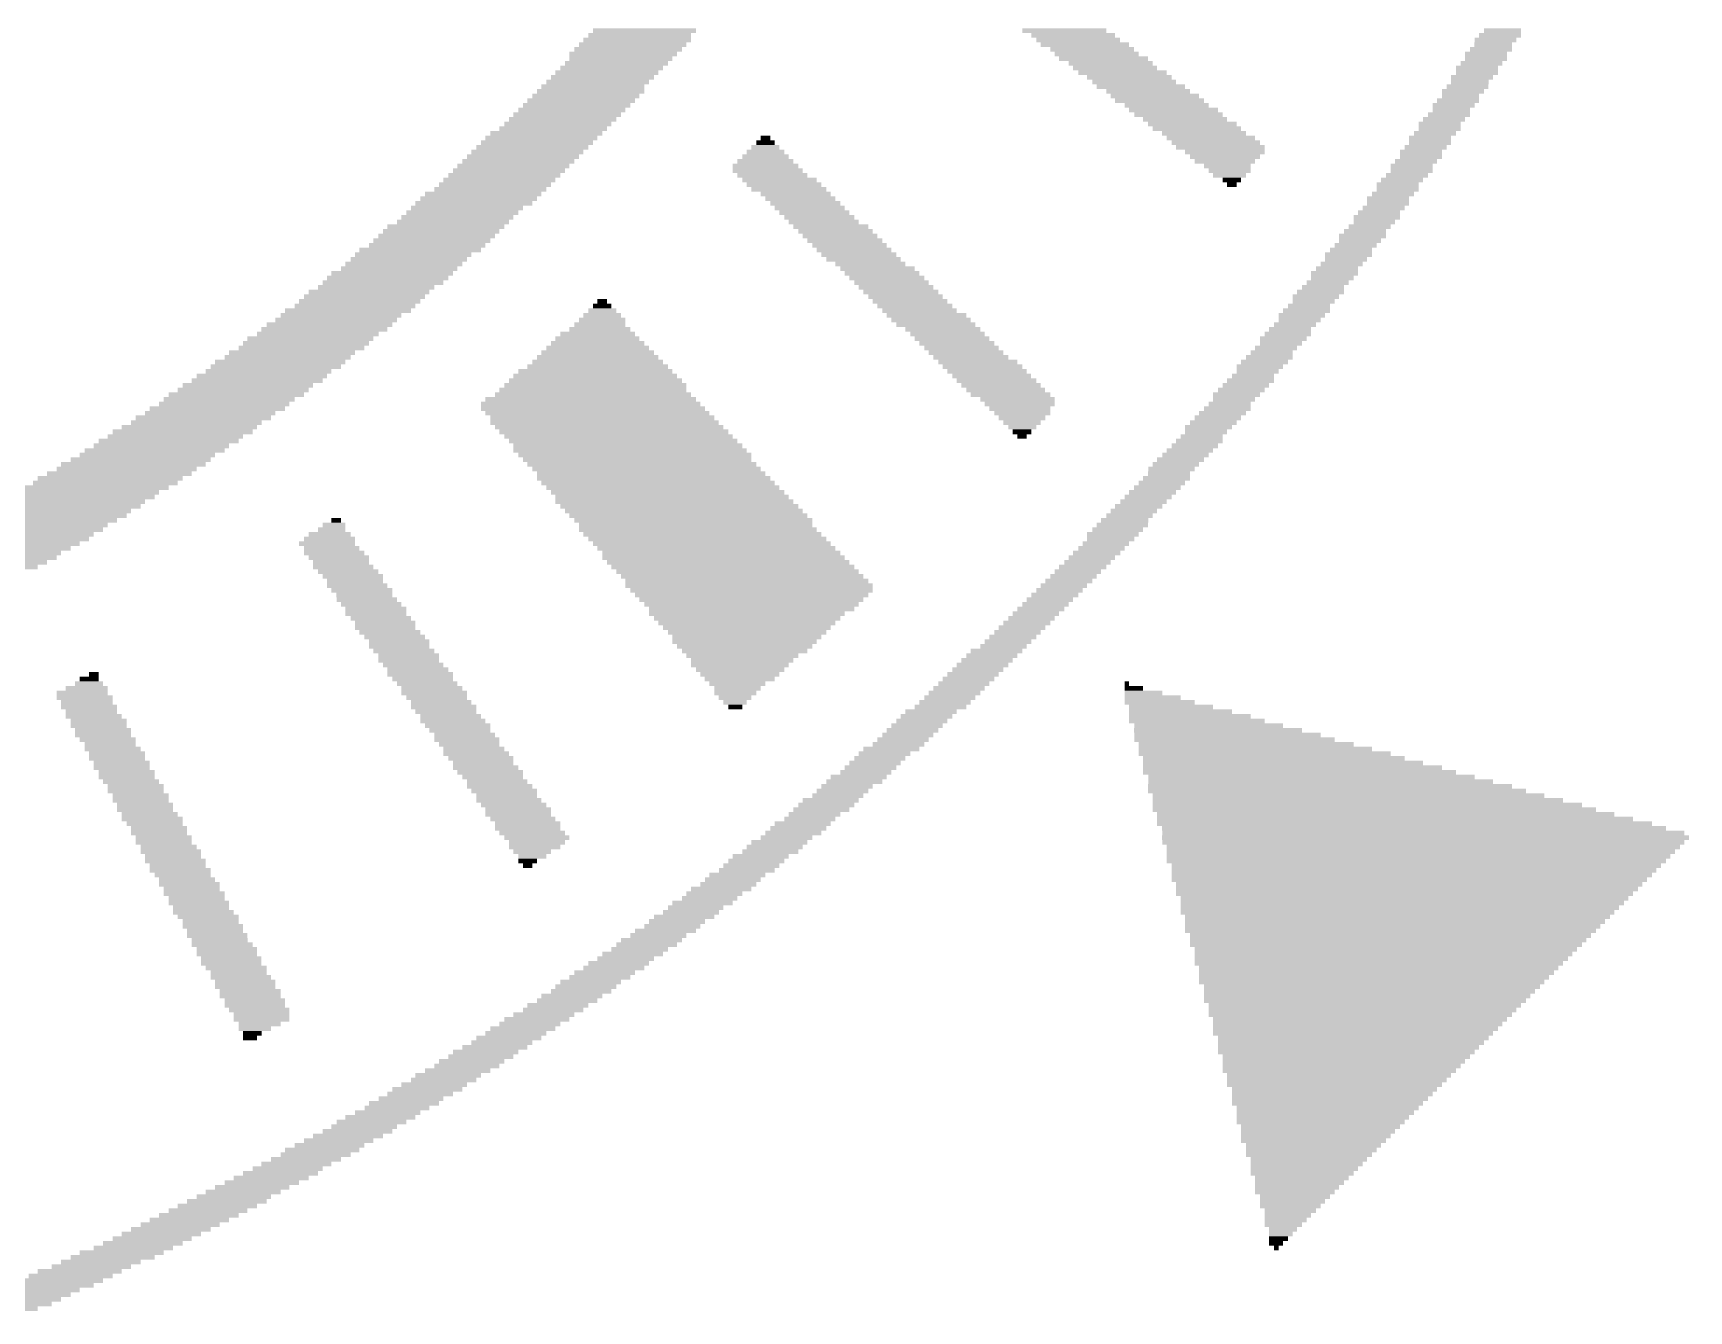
# Model space of a CAD drawing. Extents: x -51 to 50, y -27 to 29.
# Drawn here: x 40.9 to 48.42, y -9.2 to -3.4 of the extents above; entities that cross this region are included whole.
import ezdxf

# ---------------------------------------------------------------- set-up
doc = ezdxf.new("R2010")
doc.units = 0
doc.layers.add('201', color=6, linetype='CONTINUOUS')

# ---------------------------------------------------------------- blocks, each defined once
blk = doc.blocks.new('RECT')
blk.add_solid([(-0.5, -0.5), (0.5, -0.5), (-0.5, 0.5), (0.5, 0.5)])

msp = doc.modelspace()

# ---------------------------------------------------------------- block references
at = {"layer": '201', "rotation": 180}
for p, xscale, yscale in [((43.6778, -3.3867), 0.4674, 0.0211), ((45.5828, -3.3867), 0.381, 0.0211), ((47.5717, -3.3867), 0.1676, 0.0211), ((43.6245, -3.4502), 0.4877, 0.0211), ((43.6448, -3.429), 0.4877, 0.0213), ((43.6563, -3.4078), 0.4648, 0.0211), ((45.6235, -3.4078), 0.381, 0.0211), ((45.6463, -3.429), 0.381, 0.0213), ((45.6768, -3.4502), 0.4013, 0.0211), ((47.5297, -3.4502), 0.1702, 0.0211), ((47.5399, -3.429), 0.1905, 0.0213), ((47.5602, -3.4078), 0.1905, 0.0211), ((43.5508, -3.5348), 0.4674, 0.0211), ((43.5813, -3.4925), 0.4877, 0.0213), ((43.5712, -3.5137), 0.4674, 0.0211), ((43.6042, -3.4713), 0.4877, 0.0211), ((45.7098, -3.4713), 0.381, 0.0211), ((45.7302, -3.4925), 0.381, 0.0213), ((45.7619, -3.5137), 0.4039, 0.0211), ((45.7937, -3.5348), 0.381, 0.0211), ((47.4764, -3.5348), 0.1905, 0.0211), ((47.4967, -3.4925), 0.1905, 0.0213), ((47.4967, -3.5137), 0.1905, 0.0211), ((47.5196, -3.4713), 0.1905, 0.0211), ((43.4873, -3.5983), 0.4674, 0.0211), ((43.5077, -3.5772), 0.4674, 0.0211), ((43.5293, -3.556), 0.4648, 0.0213), ((45.814, -3.556), 0.381, 0.0213), ((45.847, -3.5772), 0.4013, 0.0211), ((45.8788, -3.5983), 0.3835, 0.0211), ((47.4332, -3.5983), 0.1905, 0.0211), ((47.4561, -3.556), 0.1905, 0.0213), ((47.4561, -3.5772), 0.1905, 0.0211), ((43.4124, -3.683), 0.4851, 0.0213), ((43.434, -3.6618), 0.4877, 0.0211), ((43.4442, -3.6407), 0.4674, 0.0211), ((43.4657, -3.6195), 0.4648, 0.0213), ((45.9003, -3.6195), 0.381, 0.0213), ((45.9308, -3.6407), 0.4013, 0.0211), ((45.9638, -3.6618), 0.381, 0.0211), ((45.9943, -3.683), 0.4013, 0.0213), ((47.3926, -3.6618), 0.1905, 0.0211), ((47.3812, -3.683), 0.1676, 0.0213), ((47.4129, -3.6407), 0.1905, 0.0211), ((47.4231, -3.6195), 0.1702, 0.0213), ((43.3489, -3.7465), 0.4851, 0.0213), ((43.3705, -3.7253), 0.4877, 0.0211), ((43.3908, -3.7042), 0.4877, 0.0211), ((46.0159, -3.7042), 0.4039, 0.0211), ((46.0477, -3.7253), 0.381, 0.0211), ((46.0794, -3.7465), 0.4039, 0.0213), ((47.3392, -3.7465), 0.1702, 0.0213), ((47.3494, -3.7253), 0.1905, 0.0211), ((47.3697, -3.7042), 0.1905, 0.0211), ((43.2638, -3.8312), 0.4877, 0.0211), ((43.2854, -3.81), 0.4851, 0.0213), ((43.307, -3.7888), 0.4877, 0.0211), ((43.3273, -3.7677), 0.4877, 0.0211), ((46.101, -3.7677), 0.4013, 0.0211), ((46.1315, -3.7888), 0.381, 0.0211), ((46.1645, -3.81), 0.4013, 0.0213), ((46.1848, -3.8312), 0.4013, 0.0211), ((47.2859, -3.81), 0.1905, 0.0213), ((47.2859, -3.8312), 0.1905, 0.0211), ((47.3062, -3.7888), 0.1905, 0.0211), ((47.3291, -3.7677), 0.1905, 0.0211), ((43.1698, -3.9158), 0.508, 0.0211), ((43.1902, -3.8947), 0.508, 0.0211), ((43.2105, -3.8735), 0.508, 0.0213), ((43.2333, -3.8523), 0.508, 0.0211), ((44.2265, -3.9158), 0.127, 0.0211), ((44.2278, -3.8947), 0.0838, 0.0211), ((44.2278, -3.8735), 0.0432, 0.0213), ((46.2178, -3.8523), 0.381, 0.0211), ((46.2483, -3.8735), 0.4013, 0.0213), ((46.2712, -3.8947), 0.4013, 0.0211), ((46.2915, -3.9158), 0.4013, 0.0211), ((47.2224, -3.9158), 0.1905, 0.0211), ((47.2427, -3.8735), 0.1905, 0.0213), ((47.2427, -3.8947), 0.1905, 0.0211), ((47.2656, -3.8523), 0.1905, 0.0211), ((43.1063, -3.9793), 0.508, 0.0211), ((43.1267, -3.9582), 0.508, 0.0211), ((43.147, -3.937), 0.508, 0.0213), ((44.2265, -3.9793), 0.254, 0.0211), ((44.2278, -3.9582), 0.2108, 0.0211), ((44.2278, -3.937), 0.1702, 0.0213), ((46.3118, -3.937), 0.3607, 0.0213), ((46.3131, -3.9582), 0.3175, 0.0211), ((46.3118, -3.9793), 0.2743, 0.0211), ((47.1792, -3.9793), 0.1905, 0.0211), ((47.2021, -3.937), 0.1905, 0.0213), ((47.2021, -3.9582), 0.1905, 0.0211), ((43.02, -4.064), 0.508, 0.0213), ((43.0428, -4.0428), 0.508, 0.0211), ((43.0632, -4.0217), 0.508, 0.0211), ((43.0835, -4.0005), 0.508, 0.0213), ((44.2278, -4.0005), 0.2972, 0.0213), ((44.2379, -4.0217), 0.3175, 0.0211), ((44.2582, -4.0428), 0.3175, 0.0211), ((44.2913, -4.064), 0.3378, 0.0213), ((46.3233, -4.0005), 0.2108, 0.0213), ((46.3334, -4.0217), 0.1905, 0.0211), ((46.3334, -4.0428), 0.1499, 0.0211), ((46.3436, -4.064), 0.0838, 0.0213), ((47.1157, -4.064), 0.1905, 0.0213), ((47.1386, -4.0428), 0.1905, 0.0211), ((47.1589, -4.0005), 0.1905, 0.0213), ((47.1589, -4.0217), 0.1905, 0.0211), ((42.9463, -4.1275), 0.5283, 0.0213), ((42.9793, -4.1063), 0.508, 0.0211), ((42.9997, -4.0852), 0.508, 0.0211), ((44.3116, -4.0852), 0.3378, 0.0211), ((44.3332, -4.1063), 0.3404, 0.0211), ((44.3649, -4.1275), 0.3175, 0.0213), ((46.3436, -4.0852), 0.0432, 0.0211), ((47.0751, -4.1275), 0.1905, 0.0213), ((47.0954, -4.0852), 0.1905, 0.0211), ((47.0954, -4.1063), 0.1905, 0.0211), ((42.8523, -4.2122), 0.508, 0.0211), ((42.8727, -4.191), 0.508, 0.0213), ((42.9044, -4.1698), 0.5309, 0.0211), ((42.926, -4.1487), 0.5283, 0.0211), ((44.3852, -4.1487), 0.3175, 0.0211), ((44.4081, -4.1698), 0.3175, 0.0211), ((44.4284, -4.191), 0.3175, 0.0213), ((44.4487, -4.2122), 0.3175, 0.0211), ((47.0116, -4.2122), 0.1905, 0.0211), ((47.0319, -4.191), 0.1905, 0.0213), ((47.0522, -4.1487), 0.1905, 0.0211), ((47.0522, -4.1698), 0.1905, 0.0211), ((42.7774, -4.2757), 0.5309, 0.0211), ((42.8092, -4.2545), 0.508, 0.0213), ((42.8295, -4.2333), 0.508, 0.0211), ((44.4716, -4.2333), 0.3175, 0.0211), ((44.4919, -4.2545), 0.3175, 0.0213), ((44.5237, -4.2757), 0.3404, 0.0211), ((46.9684, -4.2757), 0.1905, 0.0211), ((47.0014, -4.2333), 0.2108, 0.0211), ((46.99, -4.2545), 0.188, 0.0213), ((42.6923, -4.3603), 0.5283, 0.0211), ((42.7139, -4.3392), 0.5309, 0.0211), ((42.7355, -4.318), 0.5283, 0.0213), ((42.7558, -4.2968), 0.5283, 0.0211), ((44.5453, -4.2968), 0.3378, 0.0211), ((44.5656, -4.318), 0.3378, 0.0213), ((44.5872, -4.3392), 0.3404, 0.0211), ((44.6088, -4.3603), 0.3378, 0.0211), ((46.9049, -4.3603), 0.1905, 0.0211), ((46.9252, -4.3392), 0.1905, 0.0211), ((46.9367, -4.318), 0.2134, 0.0213), ((46.9481, -4.2968), 0.1905, 0.0211), ((42.6085, -4.4238), 0.5283, 0.0211), ((42.6288, -4.4027), 0.5283, 0.0211), ((42.6606, -4.3815), 0.5512, 0.0213), ((44.6291, -4.3815), 0.3378, 0.0213), ((44.6507, -4.4027), 0.3404, 0.0211), ((44.6723, -4.4238), 0.3378, 0.0211), ((46.8617, -4.4238), 0.1905, 0.0211), ((46.8732, -4.4027), 0.2134, 0.0211), ((46.8846, -4.3815), 0.1905, 0.0213), ((42.5132, -4.5085), 0.5512, 0.0213), ((42.5336, -4.4873), 0.5512, 0.0211), ((42.5653, -4.4662), 0.5283, 0.0211), ((42.5869, -4.445), 0.5309, 0.0213), ((44.7027, -4.445), 0.3175, 0.0213), ((44.7358, -4.4662), 0.3378, 0.0211), ((44.7561, -4.4873), 0.3378, 0.0211), ((44.7777, -4.5085), 0.3404, 0.0213), ((46.8097, -4.4873), 0.2134, 0.0211), ((46.7995, -4.5085), 0.193, 0.0213), ((46.8211, -4.4662), 0.1905, 0.0211), ((46.8414, -4.445), 0.1905, 0.0213), ((42.4078, -4.5932), 0.5486, 0.0211), ((42.4282, -4.572), 0.5486, 0.0213), ((42.4612, -4.5508), 0.5283, 0.0211), ((42.4917, -4.5297), 0.5486, 0.0211), ((44.7993, -4.5297), 0.3378, 0.0211), ((44.8196, -4.5508), 0.3378, 0.0211), ((44.8412, -4.572), 0.3404, 0.0213), ((44.8628, -4.5932), 0.3378, 0.0211), ((46.7246, -4.5932), 0.2108, 0.0211), ((46.7462, -4.572), 0.2134, 0.0213), ((46.7576, -4.5508), 0.1905, 0.0211), ((46.7779, -4.5297), 0.1905, 0.0211), ((42.3329, -4.6567), 0.5715, 0.0211), ((42.3647, -4.6355), 0.5486, 0.0213), ((42.3863, -4.6143), 0.5512, 0.0211), ((43.4873, -4.6567), 0.127, 0.0211), ((43.4861, -4.6355), 0.0838, 0.0213), ((43.4861, -4.6143), 0.0432, 0.0211), ((44.8831, -4.6143), 0.3378, 0.0211), ((44.9047, -4.6355), 0.3404, 0.0213), ((44.9263, -4.6567), 0.3378, 0.0211), ((46.6827, -4.6567), 0.2134, 0.0211), ((46.6941, -4.6355), 0.1905, 0.0213), ((46.7144, -4.6143), 0.1905, 0.0211), ((42.2262, -4.7413), 0.5715, 0.0211), ((42.2491, -4.7202), 0.5715, 0.0211), ((42.2796, -4.699), 0.5512, 0.0213), ((42.3012, -4.6778), 0.5486, 0.0211), ((43.4759, -4.7413), 0.2769, 0.0211), ((43.4759, -4.7202), 0.2311, 0.0211), ((43.4861, -4.699), 0.2108, 0.0213), ((43.4861, -4.6778), 0.1702, 0.0211), ((44.958, -4.6778), 0.3607, 0.0211), ((44.9783, -4.699), 0.3607, 0.0213), ((44.9999, -4.7202), 0.3581, 0.0211), ((45.0317, -4.7413), 0.3404, 0.0211), ((46.6077, -4.7413), 0.1905, 0.0211), ((46.6306, -4.7202), 0.1905, 0.0211), ((46.6509, -4.699), 0.1905, 0.0213), ((46.6611, -4.6778), 0.2108, 0.0211), ((42.1424, -4.8048), 0.5715, 0.0211), ((42.1627, -4.7837), 0.5715, 0.0211), ((42.1958, -4.7625), 0.5512, 0.0213), ((43.4657, -4.8048), 0.4242, 0.0211), ((43.4645, -4.7837), 0.381, 0.0211), ((43.4657, -4.7625), 0.3378, 0.0213), ((45.0533, -4.7625), 0.3378, 0.0213), ((45.0736, -4.7837), 0.3378, 0.0211), ((45.0952, -4.8048), 0.3404, 0.0211), ((46.5772, -4.7837), 0.2108, 0.0211), ((46.5671, -4.8048), 0.1905, 0.0211), ((46.5976, -4.7625), 0.2108, 0.0213), ((42.0256, -4.8895), 0.5918, 0.0213), ((42.0586, -4.8683), 0.5715, 0.0211), ((42.0789, -4.8472), 0.5715, 0.0211), ((42.1221, -4.826), 0.5715, 0.0213), ((43.4657, -4.8895), 0.5918, 0.0213), ((43.4657, -4.8683), 0.5512, 0.0211), ((43.4657, -4.8472), 0.5105, 0.0211), ((43.4657, -4.826), 0.4648, 0.0213), ((45.1168, -4.826), 0.3378, 0.0213), ((45.1371, -4.8472), 0.3378, 0.0211), ((45.1587, -4.8683), 0.3404, 0.0211), ((45.1904, -4.8895), 0.3581, 0.0213), ((46.4922, -4.8895), 0.2134, 0.0213), ((46.5138, -4.8683), 0.2108, 0.0211), ((46.5239, -4.8472), 0.1905, 0.0211), ((46.5442, -4.826), 0.1905, 0.0213), ((41.9417, -4.953), 0.5918, 0.0213), ((41.9722, -4.9318), 0.5715, 0.0211), ((42.0053, -4.9107), 0.5918, 0.0211), ((43.4543, -4.953), 0.7417, 0.0213), ((43.4556, -4.9318), 0.6985, 0.0211), ((43.4657, -4.9107), 0.6375, 0.0211), ((45.212, -4.9107), 0.3607, 0.0211), ((45.2323, -4.9318), 0.3607, 0.0211), ((45.2539, -4.953), 0.3581, 0.0213), ((46.4401, -4.953), 0.1905, 0.0213), ((46.4604, -4.9318), 0.1905, 0.0211), ((46.4706, -4.9107), 0.2108, 0.0211), ((41.8262, -5.0377), 0.6147, 0.0211), ((41.8567, -5.0165), 0.5944, 0.0213), ((41.8783, -4.9953), 0.5918, 0.0211), ((41.9202, -4.9742), 0.5944, 0.0211), ((43.4442, -5.0377), 0.889, 0.0211), ((43.4442, -5.0165), 0.8484, 0.0213), ((43.4556, -4.9953), 0.8255, 0.0211), ((43.4556, -4.9742), 0.7849, 0.0211), ((45.2755, -4.9742), 0.3607, 0.0211), ((45.2958, -4.9953), 0.3607, 0.0211), ((45.3174, -5.0165), 0.3581, 0.0213), ((45.339, -5.0377), 0.3607, 0.0211), ((46.3652, -5.0377), 0.2134, 0.0211), ((46.3867, -5.0165), 0.2108, 0.0213), ((46.4071, -4.9953), 0.2108, 0.0211), ((46.4287, -4.9742), 0.2134, 0.0211), ((41.7398, -5.1012), 0.6147, 0.0211), ((41.7716, -5.08), 0.5918, 0.0213), ((41.7932, -5.0588), 0.5944, 0.0211), ((43.434, -5.08), 0.9957, 0.0213), ((43.4442, -5.1012), 1.016, 0.0211), ((43.434, -5.0588), 0.955, 0.0211), ((45.3708, -5.0588), 0.3378, 0.0211), ((45.3809, -5.08), 0.3175, 0.0213), ((45.3809, -5.1012), 0.2769, 0.0211), ((46.3233, -5.1012), 0.2108, 0.0211), ((46.3334, -5.08), 0.1905, 0.0213), ((46.3537, -5.0588), 0.1905, 0.0211), ((41.6128, -5.1858), 0.6147, 0.0211), ((41.6446, -5.1647), 0.5918, 0.0211), ((41.6763, -5.1435), 0.6147, 0.0213), ((41.7081, -5.1223), 0.5918, 0.0211), ((43.4645, -5.1223), 1.016, 0.0211), ((43.4873, -5.1435), 1.016, 0.0213), ((43.4975, -5.1647), 1.0363, 0.0211), ((43.5178, -5.1858), 1.0363, 0.0211), ((45.3923, -5.1223), 0.254, 0.0211), ((45.3911, -5.1435), 0.2108, 0.0213), ((45.3911, -5.1647), 0.1702, 0.0211), ((45.3923, -5.1858), 0.127, 0.0211), ((46.2382, -5.1858), 0.2134, 0.0211), ((46.2598, -5.1647), 0.2108, 0.0211), ((46.2801, -5.1435), 0.2108, 0.0213), ((46.3017, -5.1223), 0.2134, 0.0211), ((41.5188, -5.2493), 0.635, 0.0211), ((41.5493, -5.2282), 0.6147, 0.0211), ((41.5823, -5.207), 0.635, 0.0213), ((43.5394, -5.207), 1.0389, 0.0213), ((43.561, -5.2282), 1.0363, 0.0211), ((43.5813, -5.2493), 1.0363, 0.0211), ((45.3911, -5.207), 0.0838, 0.0213), ((45.3911, -5.2282), 0.0432, 0.0211), ((46.1962, -5.2493), 0.2108, 0.0211), ((46.2064, -5.2282), 0.1905, 0.0211), ((46.2267, -5.207), 0.1905, 0.0213), ((41.3918, -5.334), 0.635, 0.0213), ((41.4223, -5.3128), 0.6147, 0.0211), ((41.4553, -5.2917), 0.635, 0.0211), ((41.4858, -5.2705), 0.6147, 0.0213), ((43.6029, -5.2705), 1.0389, 0.0213), ((43.6131, -5.2917), 1.0592, 0.0211), ((43.6347, -5.3128), 1.0566, 0.0211), ((43.6448, -5.334), 1.0363, 0.0213), ((46.1112, -5.334), 0.2134, 0.0213), ((46.1328, -5.3128), 0.2108, 0.0211), ((46.1531, -5.2917), 0.2108, 0.0211), ((46.1759, -5.2705), 0.2108, 0.0213), ((41.2534, -5.4187), 0.6579, 0.0211), ((41.2953, -5.3975), 0.6553, 0.0213), ((41.3283, -5.3763), 0.635, 0.0211), ((41.3588, -5.3552), 0.6553, 0.0211), ((43.6664, -5.3552), 1.0389, 0.0211), ((43.688, -5.3763), 1.0363, 0.0211), ((43.7083, -5.3975), 1.0363, 0.0213), ((43.7198, -5.4187), 1.0592, 0.0211), ((46.0477, -5.4187), 0.2134, 0.0211), ((46.0693, -5.3763), 0.2108, 0.0211), ((46.0591, -5.3975), 0.1905, 0.0213), ((46.0896, -5.3552), 0.2108, 0.0211), ((41.148, -5.4822), 0.6553, 0.0211), ((41.1899, -5.461), 0.6579, 0.0213), ((41.2318, -5.4398), 0.6553, 0.0211), ((43.7401, -5.4398), 1.0592, 0.0211), ((43.7617, -5.461), 1.0566, 0.0213), ((43.7833, -5.4822), 1.0592, 0.0211), ((45.9842, -5.4822), 0.2134, 0.0211), ((46.0057, -5.461), 0.2108, 0.0213), ((46.0261, -5.4398), 0.2108, 0.0211), ((41.0096, -5.5668), 0.6782, 0.0211), ((41.0528, -5.5457), 0.6782, 0.0211), ((41.0845, -5.5245), 0.6553, 0.0213), ((41.1264, -5.5033), 0.6579, 0.0211), ((43.8137, -5.5245), 1.0795, 0.0213), ((43.8036, -5.5033), 1.0592, 0.0211), ((43.8366, -5.5457), 1.0795, 0.0211), ((43.8569, -5.5668), 1.0795, 0.0211), ((45.8991, -5.5668), 0.2108, 0.0211), ((45.9207, -5.5457), 0.2134, 0.0211), ((45.9423, -5.5245), 0.2108, 0.0213), ((45.9638, -5.5033), 0.2134, 0.0211), ((40.9042, -5.6303), 0.6756, 0.0211), ((40.9461, -5.6092), 0.6782, 0.0211), ((40.9791, -5.588), 0.6985, 0.0213), ((42.2694, -5.6303), 0.1041, 0.0211), ((42.2796, -5.6092), 0.0432, 0.0211), ((43.8772, -5.588), 1.0795, 0.0213), ((43.9001, -5.6092), 1.0795, 0.0211), ((43.9103, -5.6303), 1.0592, 0.0211), ((45.847, -5.6303), 0.2337, 0.0211), ((45.8572, -5.6092), 0.2134, 0.0211), ((45.8788, -5.588), 0.2108, 0.0213), ((40.7556, -5.715), 0.7188, 0.0213), ((40.7988, -5.6938), 0.7188, 0.0211), ((40.8292, -5.6727), 0.6985, 0.0211), ((40.8724, -5.6515), 0.6985, 0.0213), ((42.2377, -5.715), 0.254, 0.0213), ((42.2491, -5.6938), 0.2311, 0.0211), ((42.2491, -5.6727), 0.1905, 0.0211), ((42.2593, -5.6515), 0.1245, 0.0213), ((43.9204, -5.6515), 1.0795, 0.0213), ((43.9407, -5.6727), 1.0795, 0.0211), ((43.9636, -5.6938), 1.0795, 0.0211), ((43.9839, -5.715), 1.0795, 0.0213), ((45.7721, -5.715), 0.2108, 0.0213), ((45.8038, -5.6727), 0.2337, 0.0211), ((45.7937, -5.6938), 0.2134, 0.0211), ((45.8254, -5.6515), 0.2311, 0.0213), ((40.6502, -5.7785), 0.7214, 0.0213), ((40.6819, -5.7573), 0.6985, 0.0211), ((40.7251, -5.7362), 0.6985, 0.0211), ((42.2707, -5.7573), 0.2743, 0.0211), ((42.2593, -5.7362), 0.2515, 0.0211), ((42.291, -5.7785), 0.2743, 0.0213), ((44.0042, -5.7362), 1.0795, 0.0211), ((44.0271, -5.7573), 1.0795, 0.0211), ((44.0373, -5.7785), 1.0998, 0.0213), ((45.7086, -5.7785), 0.2108, 0.0213), ((45.7302, -5.7573), 0.2134, 0.0211), ((45.7518, -5.7362), 0.2108, 0.0211), ((40.5651, -5.8208), 0.7188, 0.0211), ((40.6083, -5.7997), 0.7188, 0.0211), ((42.3012, -5.7997), 0.254, 0.0211), ((42.3113, -5.8208), 0.2743, 0.0211), ((42.3342, -5.842), 0.2743, 0.0213), ((42.3545, -5.8632), 0.2743, 0.0211), ((44.0576, -5.7997), 1.0998, 0.0211), ((44.0792, -5.8208), 1.1024, 0.0211), ((44.1008, -5.842), 1.0998, 0.0213), ((44.1211, -5.8632), 1.0998, 0.0211), ((45.6247, -5.8632), 0.2108, 0.0211), ((45.6451, -5.842), 0.2108, 0.0213), ((45.6667, -5.8208), 0.2134, 0.0211), ((45.6883, -5.7997), 0.2108, 0.0211), ((42.3647, -5.8843), 0.254, 0.0211), ((42.3748, -5.9055), 0.2743, 0.0213), ((42.3964, -5.9267), 0.2769, 0.0211), ((44.1427, -5.8843), 1.1024, 0.0211), ((44.1528, -5.9055), 1.1227, 0.0213), ((44.1643, -5.9267), 1.0998, 0.0211), ((45.5613, -5.9267), 0.2108, 0.0211), ((45.5816, -5.9055), 0.2108, 0.0213), ((45.6032, -5.8843), 0.2134, 0.0211), ((42.4078, -5.9478), 0.254, 0.0211), ((42.418, -5.969), 0.2743, 0.0213), ((42.4383, -5.9902), 0.2743, 0.0211), ((42.4599, -6.0113), 0.2769, 0.0211), ((44.1643, -5.9478), 1.0592, 0.0211), ((44.163, -5.969), 1.016, 0.0213), ((44.1643, -5.9902), 0.9728, 0.0211), ((44.1643, -6.0113), 0.9322, 0.0211), ((45.4762, -6.0113), 0.2134, 0.0211), ((45.4978, -5.9902), 0.2108, 0.0211), ((45.5181, -5.969), 0.2108, 0.0213), ((45.5397, -5.9478), 0.2134, 0.0211), ((42.4599, -6.0325), 0.2769, 0.0213), ((42.4815, -6.0537), 0.2743, 0.0211), ((42.5018, -6.0748), 0.2743, 0.0211), ((42.5018, -6.096), 0.2743, 0.0213), ((44.1427, -6.0325), 0.889, 0.0213), ((44.1439, -6.0537), 0.8458, 0.0211), ((44.1427, -6.0748), 0.8026, 0.0211), ((44.1427, -6.096), 0.762, 0.0213), ((45.3911, -6.096), 0.2108, 0.0213), ((45.4127, -6.0748), 0.2134, 0.0211), ((45.4342, -6.0537), 0.2108, 0.0211), ((45.4546, -6.0325), 0.2108, 0.0213), ((42.5234, -6.1172), 0.2769, 0.0211), ((42.545, -6.1383), 0.2743, 0.0211), ((42.5653, -6.1595), 0.2743, 0.0213), ((44.1439, -6.1172), 0.7188, 0.0211), ((44.1427, -6.1383), 0.6756, 0.0211), ((44.1325, -6.1595), 0.6553, 0.0213), ((45.3276, -6.1595), 0.2108, 0.0213), ((45.3492, -6.1383), 0.2134, 0.0211), ((45.3708, -6.1172), 0.2108, 0.0211), ((42.5653, -6.1807), 0.2743, 0.0211), ((42.5869, -6.2018), 0.2769, 0.0211), ((42.6085, -6.223), 0.2743, 0.0213), ((42.6085, -6.2442), 0.2743, 0.0211), ((44.1325, -6.1807), 0.6147, 0.0211), ((44.1325, -6.2018), 0.569, 0.0211), ((44.1223, -6.223), 0.508, 0.0213), ((44.1211, -6.2442), 0.4648, 0.0211), ((45.2323, -6.2442), 0.2337, 0.0211), ((45.2539, -6.223), 0.2311, 0.0213), ((45.2755, -6.2018), 0.2337, 0.0211), ((45.3073, -6.1807), 0.2108, 0.0211), ((41.1797, -6.3077), 0.0432, 0.0211), ((42.6288, -6.2653), 0.2743, 0.0211), ((42.6504, -6.2865), 0.2769, 0.0213), ((42.6606, -6.3077), 0.2972, 0.0211), ((44.1109, -6.2653), 0.4445, 0.0211), ((44.1122, -6.2865), 0.4013, 0.0213), ((44.1109, -6.3077), 0.3581, 0.0211), ((45.1688, -6.3077), 0.2337, 0.0211), ((45.1904, -6.2865), 0.2311, 0.0213), ((45.212, -6.2653), 0.2337, 0.0211), ((41.1264, -6.3923), 0.2311, 0.0211), ((41.1467, -6.3712), 0.1905, 0.0211), ((41.1582, -6.35), 0.127, 0.0213), ((41.1582, -6.3288), 0.0864, 0.0211), ((42.672, -6.3288), 0.2743, 0.0211), ((42.6923, -6.35), 0.2743, 0.0213), ((42.7139, -6.3712), 0.2769, 0.0211), ((42.7241, -6.3923), 0.2972, 0.0211), ((44.1109, -6.3288), 0.3175, 0.0211), ((44.0995, -6.35), 0.254, 0.0213), ((44.1008, -6.3712), 0.2108, 0.0211), ((44.0906, -6.3923), 0.1905, 0.0211), ((45.085, -6.3923), 0.2337, 0.0211), ((45.1053, -6.3712), 0.2337, 0.0211), ((45.1269, -6.35), 0.2311, 0.0213), ((45.1485, -6.3288), 0.2337, 0.0211), ((45.8673, -6.35), 0.0203, 0.0213), ((45.8991, -6.3712), 0.0838, 0.0211), ((45.9423, -6.3923), 0.1702, 0.0211), ((41.1378, -6.4135), 0.254, 0.0213), ((41.148, -6.4347), 0.2337, 0.0211), ((41.1582, -6.4558), 0.254, 0.0211), ((42.7355, -6.4135), 0.2743, 0.0213), ((42.7558, -6.4347), 0.2743, 0.0211), ((42.7673, -6.4558), 0.2972, 0.0211), ((44.0893, -6.4135), 0.1473, 0.0213), ((44.0893, -6.4347), 0.1067, 0.0211), ((44.0906, -6.4558), 0.0635, 0.0211), ((45.0215, -6.4558), 0.2337, 0.0211), ((45.0418, -6.4347), 0.2337, 0.0211), ((45.0634, -6.4135), 0.2311, 0.0213), ((45.9842, -6.4135), 0.254, 0.0213), ((46.0159, -6.4347), 0.3175, 0.0211), ((46.068, -6.4558), 0.381, 0.0211), ((41.1683, -6.477), 0.2337, 0.0213), ((41.1785, -6.4982), 0.254, 0.0211), ((41.2013, -6.5193), 0.254, 0.0211), ((41.2013, -6.5405), 0.254, 0.0213), ((42.7774, -6.477), 0.2769, 0.0213), ((42.799, -6.4982), 0.2743, 0.0211), ((42.8092, -6.5193), 0.2946, 0.0211), ((42.8308, -6.5405), 0.2972, 0.0213), ((44.9148, -6.5405), 0.2337, 0.0213), ((44.9364, -6.5193), 0.2311, 0.0211), ((44.958, -6.4982), 0.2337, 0.0211), ((44.9783, -6.477), 0.2337, 0.0213), ((46.1112, -6.477), 0.4674, 0.0213), ((46.1531, -6.4982), 0.5512, 0.0211), ((46.1848, -6.5193), 0.6147, 0.0211), ((46.2382, -6.5405), 0.6756, 0.0213), ((41.2217, -6.5617), 0.254, 0.0211), ((41.2217, -6.5828), 0.254, 0.0211), ((41.242, -6.604), 0.254, 0.0213), ((42.8409, -6.5617), 0.2769, 0.0211), ((42.8625, -6.5828), 0.2743, 0.0211), ((42.8727, -6.604), 0.2946, 0.0213), ((44.8513, -6.604), 0.2337, 0.0213), ((44.8729, -6.5828), 0.2311, 0.0211), ((44.8945, -6.5617), 0.2337, 0.0211), ((46.2813, -6.5617), 0.762, 0.0211), ((46.355, -6.604), 0.9093, 0.0213), ((46.3233, -6.5828), 0.8458, 0.0211), ((41.2648, -6.6463), 0.254, 0.0211), ((41.2534, -6.6252), 0.2311, 0.0211), ((41.2852, -6.6675), 0.254, 0.0213), ((41.2852, -6.6887), 0.254, 0.0211), ((42.8828, -6.6252), 0.2743, 0.0211), ((42.9044, -6.6463), 0.2769, 0.0211), ((42.9146, -6.6675), 0.2972, 0.0213), ((42.9362, -6.6887), 0.2946, 0.0211), ((44.7459, -6.6887), 0.2311, 0.0211), ((44.7675, -6.6675), 0.2337, 0.0213), ((44.798, -6.6463), 0.254, 0.0211), ((44.831, -6.6252), 0.2337, 0.0211), ((46.4083, -6.6252), 0.9754, 0.0211), ((46.4503, -6.6463), 1.0592, 0.0211), ((46.4922, -6.6675), 1.143, 0.0213), ((46.5341, -6.6887), 1.1862, 0.0211), ((41.3055, -6.7098), 0.254, 0.0211), ((41.3055, -6.731), 0.254, 0.0213), ((41.3283, -6.7522), 0.254, 0.0211), ((42.9463, -6.7098), 0.2743, 0.0211), ((42.9578, -6.731), 0.2972, 0.0213), ((42.9781, -6.7522), 0.2972, 0.0211), ((44.6824, -6.7522), 0.2311, 0.0211), ((44.704, -6.731), 0.2337, 0.0213), ((44.7243, -6.7098), 0.2337, 0.0211), ((46.576, -6.7098), 1.27, 0.0211), ((46.6192, -6.731), 1.3564, 0.0213), ((46.6509, -6.7522), 1.4199, 0.0211), ((41.3283, -6.7733), 0.254, 0.0211), ((41.3487, -6.7945), 0.254, 0.0213), ((41.369, -6.8157), 0.254, 0.0211), ((41.369, -6.8368), 0.254, 0.0211), ((42.9895, -6.7733), 0.2743, 0.0211), ((43.0098, -6.7945), 0.2743, 0.0213), ((43.0213, -6.8157), 0.2972, 0.0211), ((43.0416, -6.8368), 0.2972, 0.0211), ((44.577, -6.8368), 0.2337, 0.0211), ((44.5973, -6.8157), 0.2337, 0.0211), ((44.6303, -6.7945), 0.254, 0.0213), ((44.6507, -6.7733), 0.254, 0.0211), ((46.7893, -6.8157), 1.651, 0.0211), ((46.7043, -6.7733), 1.4808, 0.0211), ((46.7462, -6.7945), 1.5646, 0.0213), ((46.8211, -6.8368), 1.7145, 0.0211), ((41.3918, -6.858), 0.254, 0.0213), ((41.3918, -6.8792), 0.254, 0.0211), ((41.4122, -6.9003), 0.254, 0.0211), ((41.4122, -6.9215), 0.254, 0.0213), ((43.053, -6.858), 0.2743, 0.0213), ((43.0632, -6.8792), 0.2946, 0.0211), ((43.0847, -6.9003), 0.2972, 0.0211), ((43.1051, -6.9215), 0.2972, 0.0213), ((44.4805, -6.9215), 0.254, 0.0213), ((44.5033, -6.9003), 0.254, 0.0211), ((44.5237, -6.8792), 0.254, 0.0211), ((44.5554, -6.858), 0.2311, 0.0213), ((46.9582, -6.9003), 1.9482, 0.0211), ((46.99, -6.9215), 2.0117, 0.0213), ((46.8732, -6.858), 1.778, 0.0213), ((46.9151, -6.8792), 1.8618, 0.0211), ((41.4325, -6.9427), 0.254, 0.0211), ((41.4439, -6.9638), 0.2769, 0.0211), ((41.4553, -6.985), 0.254, 0.0213), ((43.1051, -6.9427), 0.2972, 0.0211), ((43.1267, -6.9638), 0.2946, 0.0211), ((43.1483, -6.985), 0.2972, 0.0213), ((44.3967, -6.985), 0.254, 0.0213), ((44.4284, -6.9638), 0.2311, 0.0211), ((44.45, -6.9427), 0.2337, 0.0211), ((47.0421, -6.9427), 2.0752, 0.0211), ((47.084, -6.9638), 2.159, 0.0211), ((47.1272, -6.985), 2.2454, 0.0213), ((41.4757, -7.0062), 0.254, 0.0211), ((41.4757, -7.0273), 0.254, 0.0211), ((41.496, -7.0485), 0.254, 0.0213), ((41.496, -7.0697), 0.254, 0.0211), ((43.1483, -7.0062), 0.2972, 0.0211), ((43.1686, -7.0273), 0.2972, 0.0211), ((43.1902, -7.0485), 0.2946, 0.0213), ((43.1902, -7.0697), 0.254, 0.0211), ((44.29, -7.0697), 0.254, 0.0211), ((44.323, -7.0485), 0.2337, 0.0213), ((44.3535, -7.0273), 0.254, 0.0211), ((44.3763, -7.0062), 0.254, 0.0211), ((47.1703, -7.0062), 2.286, 0.0211), ((47.2224, -7.0485), 2.3901, 0.0213), ((47.2123, -7.0273), 2.3698, 0.0211), ((47.2123, -7.0697), 2.3698, 0.0211), ((41.5188, -7.0908), 0.254, 0.0211), ((41.529, -7.112), 0.2743, 0.0213), ((41.5392, -7.1332), 0.254, 0.0211), ((43.18, -7.0908), 0.2337, 0.0211), ((43.1686, -7.112), 0.1702, 0.0213), ((43.1698, -7.1332), 0.127, 0.0211), ((44.2062, -7.1332), 0.254, 0.0211), ((44.2493, -7.112), 0.254, 0.0213), ((44.2697, -7.0908), 0.254, 0.0211), ((47.2123, -7.0908), 2.3292, 0.0211), ((47.2008, -7.112), 2.3063, 0.0213), ((47.1907, -7.1332), 2.286, 0.0211), ((41.5493, -7.1543), 0.2743, 0.0211), ((41.5595, -7.1755), 0.254, 0.0213), ((41.5709, -7.1967), 0.2769, 0.0211), ((41.5823, -7.2178), 0.254, 0.0211), ((43.1483, -7.1543), 0.0838, 0.0211), ((43.1483, -7.1755), 0.0432, 0.0213), ((44.0995, -7.2178), 0.254, 0.0211), ((44.1427, -7.1967), 0.254, 0.0211), ((44.163, -7.1755), 0.254, 0.0213), ((44.1858, -7.1543), 0.254, 0.0211), ((47.1805, -7.1543), 2.2657, 0.0211), ((47.1805, -7.1755), 2.22, 0.0213), ((47.1703, -7.1967), 2.1996, 0.0211), ((47.1602, -7.2178), 2.1793, 0.0211), ((41.6027, -7.239), 0.254, 0.0213), ((41.6128, -7.2602), 0.2743, 0.0211), ((41.623, -7.2813), 0.254, 0.0211), ((44.0258, -7.2813), 0.2743, 0.0211), ((44.0588, -7.2602), 0.254, 0.0211), ((44.0792, -7.239), 0.254, 0.0213), ((47.1487, -7.239), 2.1565, 0.0213), ((47.1487, -7.2602), 2.1158, 0.0211), ((47.1386, -7.2813), 2.0955, 0.0211), ((41.6344, -7.3025), 0.2769, 0.0213), ((41.6458, -7.3237), 0.254, 0.0211), ((41.656, -7.3448), 0.2743, 0.0211), ((41.6662, -7.366), 0.254, 0.0213), ((43.9103, -7.366), 0.2515, 0.0213), ((43.942, -7.3448), 0.2743, 0.0211), ((43.9738, -7.3237), 0.2515, 0.0211), ((43.9953, -7.3025), 0.254, 0.0213), ((47.1272, -7.3025), 2.0726, 0.0213), ((47.117, -7.3448), 2.0117, 0.0211), ((47.1272, -7.3237), 2.032, 0.0211), ((47.1056, -7.366), 1.9888, 0.0213), ((41.6763, -7.3872), 0.2743, 0.0211), ((41.6979, -7.4083), 0.2769, 0.0211), ((41.7093, -7.4295), 0.254, 0.0213), ((43.8252, -7.4295), 0.254, 0.0213), ((43.8582, -7.4083), 0.2743, 0.0211), ((43.8887, -7.3872), 0.254, 0.0211), ((47.0954, -7.3872), 1.9685, 0.0211), ((47.0954, -7.4083), 1.9279, 0.0211), ((47.084, -7.4295), 1.905, 0.0213), ((41.7195, -7.4507), 0.2743, 0.0211), ((41.7297, -7.4718), 0.254, 0.0211), ((41.7398, -7.493), 0.2743, 0.0213), ((41.75, -7.5142), 0.254, 0.0211), ((43.7096, -7.5142), 0.2769, 0.0211), ((43.7413, -7.493), 0.254, 0.0213), ((43.7731, -7.4718), 0.2769, 0.0211), ((43.8048, -7.4507), 0.254, 0.0211), ((47.0738, -7.4507), 1.8847, 0.0211), ((47.0637, -7.4718), 1.8644, 0.0211), ((47.0637, -7.493), 1.8186, 0.0213), ((47.0535, -7.5142), 1.7983, 0.0211), ((41.7614, -7.5353), 0.2769, 0.0211), ((41.783, -7.5565), 0.2743, 0.0213), ((41.783, -7.5777), 0.2743, 0.0211), ((41.8033, -7.5988), 0.2743, 0.0211), ((43.5928, -7.5988), 0.2565, 0.0211), ((43.6245, -7.5777), 0.2743, 0.0211), ((43.6563, -7.5565), 0.2565, 0.0213), ((43.688, -7.5353), 0.2743, 0.0211), ((47.0433, -7.5353), 1.778, 0.0211), ((47.0319, -7.5777), 1.7145, 0.0211), ((47.0421, -7.5565), 1.7348, 0.0213), ((47.0218, -7.5988), 1.6942, 0.0211), ((41.8033, -7.62), 0.2743, 0.0213), ((41.8249, -7.6412), 0.2769, 0.0211), ((41.8363, -7.6623), 0.254, 0.0211), ((43.4975, -7.6623), 0.2743, 0.0211), ((43.5394, -7.6412), 0.2769, 0.0211), ((43.561, -7.62), 0.2743, 0.0213), ((47.0103, -7.62), 1.6713, 0.0213), ((47.0103, -7.6412), 1.6307, 0.0211), ((47.0002, -7.6623), 1.6104, 0.0211), ((41.8465, -7.6835), 0.2743, 0.0213), ((41.8668, -7.7047), 0.2743, 0.0211), ((41.8668, -7.7258), 0.2743, 0.0211), ((41.8884, -7.747), 0.2769, 0.0213), ((43.3908, -7.747), 0.2743, 0.0213), ((43.4124, -7.7258), 0.2769, 0.0211), ((43.434, -7.7047), 0.2743, 0.0211), ((43.4759, -7.6835), 0.2769, 0.0213), ((46.9887, -7.6835), 1.5875, 0.0213), ((46.9786, -7.7047), 1.5672, 0.0211), ((46.9798, -7.7258), 1.524, 0.0211), ((46.9684, -7.747), 1.5011, 0.0213), ((41.8884, -7.7682), 0.2769, 0.0211), ((41.91, -7.7893), 0.2743, 0.0211), ((41.91, -7.8105), 0.2743, 0.0213), ((43.2854, -7.8105), 0.2769, 0.0213), ((43.3273, -7.7893), 0.2743, 0.0211), ((43.3489, -7.7682), 0.2769, 0.0211), ((46.9582, -7.7682), 1.4808, 0.0211), ((46.9481, -7.7893), 1.4605, 0.0211), ((46.9468, -7.8105), 1.4173, 0.0213), ((41.9303, -7.8317), 0.2743, 0.0211), ((41.9405, -7.8528), 0.254, 0.0211), ((41.9405, -7.874), 0.254, 0.0213), ((41.9316, -7.8952), 0.1905, 0.0211), ((43.1584, -7.8952), 0.2769, 0.0211), ((43.1902, -7.874), 0.2946, 0.0213), ((43.2219, -7.8528), 0.2769, 0.0211), ((43.2638, -7.8317), 0.2743, 0.0211), ((46.9265, -7.8528), 1.3767, 0.0211), ((46.9367, -7.8317), 1.397, 0.0211), ((46.9252, -7.874), 1.3335, 0.0213), ((46.9151, -7.8952), 1.3132, 0.0211), ((41.91, -7.9163), 0.1473, 0.0211), ((41.8884, -7.9587), 0.0635, 0.0211), ((41.8986, -7.9375), 0.0838, 0.0213), ((43.0632, -7.9587), 0.2946, 0.0211), ((43.0949, -7.9375), 0.2769, 0.0213), ((43.1267, -7.9163), 0.2946, 0.0211), ((46.9049, -7.9163), 1.2929, 0.0211), ((46.8935, -7.9375), 1.27, 0.0213), ((46.8948, -7.9587), 1.2268, 0.0211), ((42.9362, -8.0433), 0.2946, 0.0211), ((42.9578, -8.0222), 0.2972, 0.0211), ((42.9997, -8.001), 0.2946, 0.0213), ((43.0314, -7.9798), 0.2769, 0.0211), ((46.8846, -7.9798), 1.2065, 0.0211), ((46.863, -8.0222), 1.1633, 0.0211), ((46.8732, -8.001), 1.1836, 0.0213), ((46.863, -8.0433), 1.1227, 0.0211), ((42.8308, -8.1068), 0.2972, 0.0211), ((42.8727, -8.0857), 0.2946, 0.0211), ((42.8942, -8.0645), 0.2972, 0.0213), ((46.8516, -8.0645), 1.0998, 0.0213), ((46.8414, -8.0857), 1.0795, 0.0211), ((46.8313, -8.1068), 1.0592, 0.0211), ((42.6936, -8.1915), 0.3175, 0.0213), ((42.7241, -8.1703), 0.2972, 0.0211), ((42.7673, -8.1492), 0.2972, 0.0211), ((42.7876, -8.128), 0.2972, 0.0213), ((46.83, -8.128), 1.016, 0.0213), ((46.8198, -8.1492), 0.9957, 0.0211), ((46.8097, -8.1703), 0.9754, 0.0211), ((46.8097, -8.1915), 0.9296, 0.0213), ((42.5869, -8.255), 0.3175, 0.0213), ((42.6187, -8.2338), 0.2946, 0.0211), ((42.6606, -8.2127), 0.2972, 0.0211), ((46.7893, -8.2338), 0.889, 0.0211), ((46.7995, -8.2127), 0.9093, 0.0211), ((46.7779, -8.255), 0.8661, 0.0213), ((42.4396, -8.3397), 0.3175, 0.0211), ((42.4802, -8.3185), 0.3175, 0.0213), ((42.5132, -8.2973), 0.2972, 0.0211), ((42.5552, -8.2762), 0.2946, 0.0211), ((46.7779, -8.2762), 0.8255, 0.0211), ((46.7677, -8.2973), 0.8052, 0.0211), ((46.7563, -8.3185), 0.7823, 0.0213), ((46.7462, -8.3397), 0.762, 0.0211), ((42.291, -8.4243), 0.315, 0.0211), ((42.3329, -8.4032), 0.3175, 0.0211), ((42.3761, -8.382), 0.3175, 0.0213), ((42.4066, -8.3608), 0.2972, 0.0211), ((46.7347, -8.382), 0.6985, 0.0213), ((46.7144, -8.4243), 0.6579, 0.0211), ((46.7462, -8.3608), 0.7214, 0.0211), ((46.7246, -8.4032), 0.6782, 0.0211), ((42.1856, -8.4878), 0.3175, 0.0211), ((42.2161, -8.4667), 0.3378, 0.0211), ((42.2491, -8.4455), 0.3175, 0.0213), ((46.7144, -8.4455), 0.6121, 0.0213), ((46.6941, -8.4878), 0.5715, 0.0211), ((46.7043, -8.4667), 0.5918, 0.0211), ((42.0268, -8.5725), 0.3404, 0.0213), ((42.0586, -8.5513), 0.3175, 0.0211), ((42.0992, -8.5302), 0.3175, 0.0211), ((42.1424, -8.509), 0.3175, 0.0213), ((46.6928, -8.509), 0.5283, 0.0213), ((46.6725, -8.5513), 0.4877, 0.0211), ((46.6623, -8.5725), 0.4674, 0.0213), ((46.6827, -8.5302), 0.508, 0.0211), ((41.8986, -8.636), 0.3378, 0.0213), ((41.9417, -8.6148), 0.3378, 0.0211), ((41.9837, -8.5937), 0.3404, 0.0211), ((46.6611, -8.5937), 0.4242, 0.0211), ((46.6509, -8.6148), 0.4039, 0.0211), ((46.6395, -8.636), 0.381, 0.0213), ((41.7398, -8.7207), 0.3607, 0.0211), ((41.783, -8.6995), 0.3607, 0.0213), ((41.8148, -8.6783), 0.3378, 0.0211), ((41.8567, -8.6572), 0.3404, 0.0211), ((46.6293, -8.6572), 0.3607, 0.0211), ((46.6306, -8.6783), 0.3175, 0.0211), ((46.6192, -8.6995), 0.2946, 0.0213), ((46.609, -8.7207), 0.2743, 0.0211), ((41.6128, -8.7842), 0.3607, 0.0211), ((41.656, -8.763), 0.3607, 0.0213), ((41.6979, -8.7418), 0.3581, 0.0211), ((46.609, -8.7418), 0.2337, 0.0211), ((46.5976, -8.763), 0.2108, 0.0213), ((46.5874, -8.7842), 0.1905, 0.0211), ((41.4439, -8.8688), 0.3581, 0.0211), ((41.4858, -8.8477), 0.3607, 0.0211), ((41.529, -8.8265), 0.3607, 0.0213), ((41.5709, -8.8053), 0.3581, 0.0211), ((46.5772, -8.8053), 0.1702, 0.0211), ((46.576, -8.8265), 0.127, 0.0213), ((46.5658, -8.8477), 0.1067, 0.0211), ((46.5557, -8.8688), 0.0864, 0.0211), ((41.3055, -8.9323), 0.381, 0.0211), ((41.3588, -8.9112), 0.3607, 0.0211), ((41.402, -8.89), 0.3607, 0.0213), ((46.5442, -8.89), 0.0635, 0.0213), ((46.5455, -8.9112), 0.0203, 0.0211), ((41.115, -9.017), 0.381, 0.0213), ((41.1683, -8.9958), 0.3607, 0.0211), ((41.2115, -8.9747), 0.3607, 0.0211), ((41.2648, -8.9535), 0.381, 0.0213), ((40.9778, -9.0805), 0.4013, 0.0213), ((41.0312, -9.0593), 0.381, 0.0211), ((41.0743, -9.0382), 0.381, 0.0211), ((40.7873, -9.1652), 0.4013, 0.0211), ((40.8305, -9.144), 0.4013, 0.0213), ((40.8838, -9.1228), 0.381, 0.0211), ((40.9245, -9.1017), 0.381, 0.0211), ((40.7238, -9.1863), 0.4013, 0.0211)]:
    msp.add_blockref('RECT', p, dxfattribs=dict(at, xscale=xscale, yscale=yscale))

doc.saveas('drawing.dxf')
